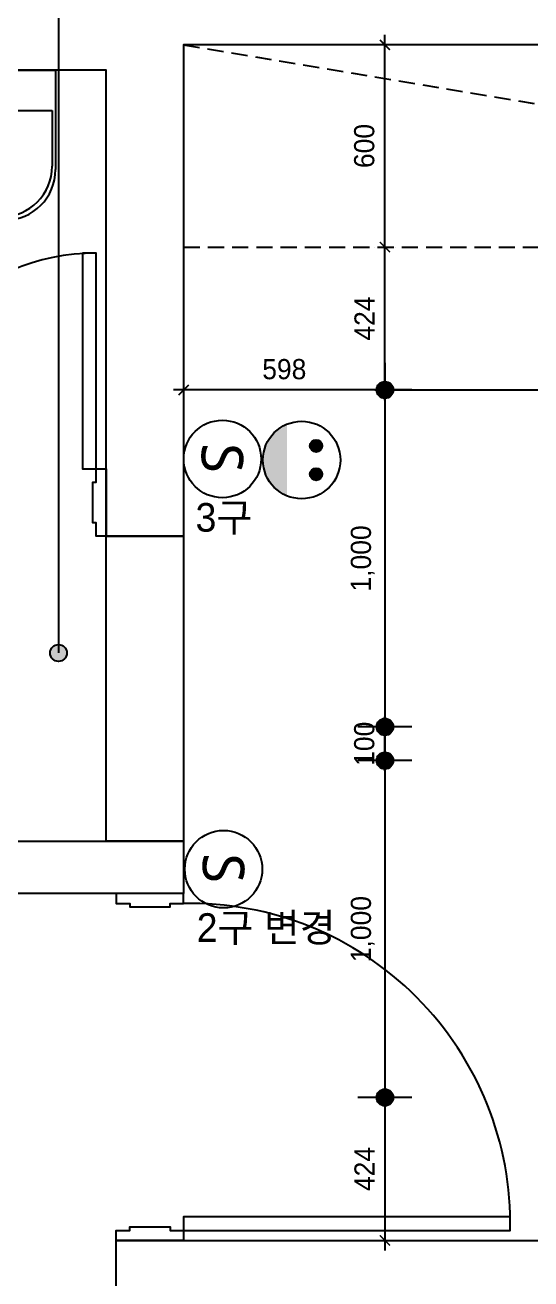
# Model space of a CAD drawing. Header units: millimetres. Extents: x 389217 to 432717, y 56032 to 85056.
# Drawn here: x 420766 to 422269, y 65758 to 69479 of the extents above; entities that cross this region are included whole.
import ezdxf

# ---------------------------------------------------------------- set-up
doc = ezdxf.new("R2010")
doc.units = ezdxf.units.MM
doc.header["$LTSCALE"] = 60
doc.linetypes.add('DH-HID2', pattern=[1.2, 0.8, -0.4])
for name, color, linetype in [('0-ELC TEXT', 7, 'Continuous'), ('04-WIN', 4, 'Continuous'), ('07-DIM WAL', 5, 'Continuous'), ('2CONTINUOUS', 2, 'Continuous'), ('CO-BATH', 6, 'Continuous'), ('CO-DO-FR', 7, 'Continuous'), ('CO-DOOR', 8, 'Continuous'), ('FU-FURM', 6, 'DH-HID2'), ('RC-LIGHT', 7, 'Continuous'), ('설비', 140, 'Continuous')]:
    doc.layers.add(name, color=color, linetype=linetype)
doc.styles.add('HY 울릉도 L', font='')
doc.styles.add('코레일둥고', font='Korail_Round_Gothic_Medium.ttf')
doc.styles.get('HY 울릉도 L').set_extended_font_data('HY울릉도L')
doc.dimstyles.new('30', dxfattribs={"dimscale": 30, "dimtxt": 2, "dimasz": 1, "dimexe": 1, "dimexo": 1, "dimgap": 1, "dimtad": 1, "dimdec": 0, "dimrnd": 0.05, "dimdsep": 46, "dimlunit": 6, "dimtxsty": 'HY 울릉도 L', "dimblk": 'ARCHTICK', "dimcen": 2.5, "dimdle": 1, "dimclrd": 133, "dimclre": 133, "dimclrt": 30, "dimadec": 0, "dimazin": 0, "dimtfac": 1, "dimtdec": 0, "dimtix": 1, "dimtmove": 2, "dimatfit": 3, "dimldrblk": 'ARCHTICK', "dimfxl": 1, "dimlwd": -1, "dimlwe": -1, "dimarcsym": 0})

# ---------------------------------------------------------------- blocks, each defined once
blk = doc.blocks.new('D-003')
at = {"layer": 'CO-DO-FR'}
for points in [[(0, 200), (0, 0), (30, 0), (30, 40), (40, 40), (40, 160), (30, 160), (30, 200), (0, 200)], [(700, 200), (700, 0), (670, 0), (670, 40), (660, 40), (660, 160), (670, 160), (670, 200), (700, 200)]]:
    blk.add_lwpolyline(points, close=True, dxfattribs=at)
at = {"layer": 'CO-DOOR'}
blk.add_lwpolyline([(630, 840), (630, 200), (670, 200), (670, 840)], close=True, dxfattribs=at)
blk.add_arc((670, 200), 640, 90, 180, dxfattribs=at)
blk = doc.blocks.new('vudauseh')
at = {"layer": '2CONTINUOUS'}
for points in [[(394676.9, 86220), (394676.9, 87478), (393620.9, 87478), (393620.9, 86210), (393420.9, 86210), (393420.9, 87478), (389824.9, 87478), (389824.9, 86020), (389594.9, 86020), (389594.9, 87403), (388202.9, 87403)], [(388202.9, 85115), (389824.9, 85115), (389824.9, 84960), (388199.9, 84960)], [(393620.9, 84410), (393620.9, 83730), (389624.9, 83730), (389624.9, 83930), (393420.9, 83930), (393420.9, 84410), (393620.9, 84410)]]:
    blk.add_lwpolyline(points, dxfattribs=at)
at = {"layer": 'CO-DO-FR'}
for points in [[(389824.9, 84960), (389624.9, 84960), (389624.9, 84930), (389664.9, 84930), (389664.9, 84920), (389784.9, 84920), (389784.9, 84930), (389824.9, 84930), (389824.9, 84960)], [(389824.9, 83930), (389624.9, 83930), (389624.9, 83960), (389664.9, 83960), (389664.9, 83970), (389784.9, 83970), (389784.9, 83960), (389824.9, 83960), (389824.9, 83930)]]:
    blk.add_lwpolyline(points, close=True, dxfattribs=at)
at = {"layer": 'CO-DOOR'}
blk.add_lwpolyline([(390794.9, 84000), (389824.9, 84000), (389824.9, 83960), (390794.9, 83960)], close=True, dxfattribs=at)
blk.add_arc((389844.9, 83980), 950.2, 358.794, 91.206, dxfattribs=at)
blk.add_blockref('D-003', (388894.9, 86020), dxfattribs=at)
blk = doc.blocks.new('cjswjdeh')
at = {"layer": '04-WIN', "color": 8}
blk.add_lwpolyline([(421006.9, 67961.7), (421236.9, 67961.7), (421236.9, 67056.7), (421006.9, 67056.7)], close=True, dxfattribs=at)
at = {"layer": 'CO-BATH', "color": 8}
for p, q in [((420351.4, 69344.7), (420856.4, 69344.7)), ((420856.4, 69344.7), (420856.4, 69049.7)), ((420361.4, 69224.7), (420846.4, 69224.7)), ((420846.4, 69224.7), (420846.4, 69059.7))]:
    blk.add_line(p, q, dxfattribs=at)
for centre in [(420696.4, 69059.7), (420706.4, 69049.7)]:
    blk.add_arc(centre, 150, 270, 0, dxfattribs=at)
at = {"layer": 'FU-FURM', "color": 8}
blk.add_lwpolyline([(421236.9, 69419.7), (421236.9, 68819.7), (424832.9, 68819.7), (424832.9, 69419.7), (421236.9, 69419.7), (424832.9, 68819.7)], dxfattribs=at)
blk.add_blockref('vudauseh', (31412, -18058.3))
blk = doc.blocks.new('1')
at = {"linetype": 'Continuous'}
h = blk.add_hatch(color=4, dxfattribs=at)
h.dxf.hatch_style = 1
edge = h.paths.add_edge_path()
edge.add_arc((11539653.5, -14273503.8), 37.5, 0, 360)
at = {"color": 1, "linetype": 'Continuous'}
for p, q in [((11539653.5, -14273637.1), (11539653.5, -14273370.5)), ((11539520.2, -14273503.8), (11539786.8, -14273503.8))]:
    blk.add_line(p, q, dxfattribs=at)
at = {"color": 4, "linetype": 'Continuous'}
for radius in [41.5, 37.5]:
    blk.add_circle((11539653.5, -14273503.8), radius, dxfattribs=at)
blk = doc.blocks.new('_ArchTick')
at = {"color": 0, "linetype": 'ByBlock', "const_width": 0.15}
blk.add_lwpolyline([(-0.5, -0.5), (0.5, 0.5)], dxfattribs=at)
blk = doc.blocks.new('*D152')
at = {"layer": '07-DIM WAL', "color": 133, "transparency": 16777216}
for p, q in [((421834.9, 67265.7), (421834.9, 67425.7)), ((421864.9, 67395.7), (421864.9, 67395.7)), ((421864.9, 67295.7), (421864.9, 67295.7))]:
    blk.add_line(p, q, dxfattribs=at)
at = {"layer": 'Defpoints', "color": 0, "transparency": 16777216}
for p in [(421834.9, 67395.7), (421834.9, 67395.7), (421834.9, 67295.7)]:
    blk.add_point(p, dxfattribs=at)
at = {"layer": '07-DIM WAL', "color": 133, "transparency": 16777216, "xscale": 30, "yscale": 30, "zscale": 30}
for p, rotation in [((421834.9, 67395.7), 270), ((421834.9, 67295.7), 90)]:
    blk.add_blockref('_ArchTick', p, dxfattribs=dict(at, rotation=rotation))
at = {"layer": '07-DIM WAL', "color": 30, "transparency": 16777216, "insert": (421773.6, 67345.7), "char_height": 60, "attachment_point": 5, "rotation": 90, "style": 'HY 울릉도 L'}
blk.add_mtext('100', dxfattribs=at)
blk = doc.blocks.new('*D154')
at = {"layer": '07-DIM WAL', "color": 133, "transparency": 16777216}
for p, q in [((421804.9, 68395.7), (423064.9, 68395.7)), ((421834.9, 68425.7), (421834.9, 68425.7)), ((423034.9, 68425.7), (423034.9, 68425.7))]:
    blk.add_line(p, q, dxfattribs=at)
at = {"layer": 'Defpoints', "color": 0, "transparency": 16777216}
for p in [(421834.9, 68395.7), (423034.9, 68395.7), (423034.9, 68395.7)]:
    blk.add_point(p, dxfattribs=at)
at = {"layer": '07-DIM WAL', "color": 133, "transparency": 16777216, "xscale": 30, "yscale": 30, "zscale": 30, "rotation": 180}
blk.add_blockref('_ArchTick', (421834.9, 68395.7), dxfattribs=at)
at = {"layer": '07-DIM WAL', "color": 133, "transparency": 16777216, "xscale": 30, "yscale": 30, "zscale": 30}
blk.add_blockref('_ArchTick', (423034.9, 68395.7), dxfattribs=at)
at = {"layer": '07-DIM WAL', "color": 30, "transparency": 16777216, "insert": (422434.9, 68461.7), "char_height": 60, "attachment_point": 5, "style": 'HY 울릉도 L'}
blk.add_mtext('1,200', dxfattribs=at)
blk = doc.blocks.new('*D157')
at = {"layer": '07-DIM WAL', "color": 133, "transparency": 16777216}
for p, q in [((421864.9, 68395.7), (421206.9, 68395.7)), ((421236.9, 68425.7), (421236.9, 68425.7)), ((421834.9, 68425.7), (421834.9, 68425.7))]:
    blk.add_line(p, q, dxfattribs=at)
at = {"layer": 'Defpoints', "color": 0, "transparency": 16777216}
for p in [(421236.9, 68395.7), (421236.9, 68395.7), (421834.9, 68395.7)]:
    blk.add_point(p, dxfattribs=at)
at = {"layer": '07-DIM WAL', "color": 133, "transparency": 16777216, "xscale": 30, "yscale": 30, "zscale": 30, "rotation": 180}
blk.add_blockref('_ArchTick', (421236.9, 68395.7), dxfattribs=at)
at = {"layer": '07-DIM WAL', "color": 133, "transparency": 16777216, "xscale": 30, "yscale": 30, "zscale": 30}
blk.add_blockref('_ArchTick', (421834.9, 68395.7), dxfattribs=at)
at = {"layer": '07-DIM WAL', "color": 30, "transparency": 16777216, "insert": (421535.9, 68457.1), "char_height": 60, "attachment_point": 5, "style": 'HY 울릉도 L'}
blk.add_mtext('598', dxfattribs=at)
blk = doc.blocks.new('*D158')
at = {"layer": '07-DIM WAL', "color": 133, "transparency": 16777216}
for p, q in [((421834.9, 68365.7), (421834.9, 68849.7)), ((421864.9, 68819.7), (421864.9, 68819.7)), ((421864.9, 68395.7), (421864.9, 68395.7))]:
    blk.add_line(p, q, dxfattribs=at)
at = {"layer": 'Defpoints', "color": 0, "transparency": 16777216}
for p in [(421834.9, 68819.7), (421834.9, 68819.7), (421834.9, 68395.7)]:
    blk.add_point(p, dxfattribs=at)
at = {"layer": '07-DIM WAL', "color": 133, "transparency": 16777216, "xscale": 30, "yscale": 30, "zscale": 30}
for p, rotation in [((421834.9, 68819.7), 90), ((421834.9, 68395.7), 270)]:
    blk.add_blockref('_ArchTick', p, dxfattribs=dict(at, rotation=rotation))
at = {"layer": '07-DIM WAL', "color": 30, "transparency": 16777216, "insert": (421774.2, 68607.7), "char_height": 60, "attachment_point": 5, "rotation": 90, "style": 'HY 울릉도 L'}
blk.add_mtext('424', dxfattribs=at)
blk = doc.blocks.new('*D159')
at = {"layer": '07-DIM WAL', "color": 133, "transparency": 16777216}
for p, q in [((421804.9, 68395.7), (421804.9, 68395.7)), ((421834.9, 68425.7), (421834.9, 67365.7)), ((421804.9, 67395.7), (421804.9, 67395.7))]:
    blk.add_line(p, q, dxfattribs=at)
at = {"layer": 'Defpoints', "color": 0, "transparency": 16777216}
for p in [(421834.9, 68395.7), (421834.9, 67395.7), (421834.9, 67395.7)]:
    blk.add_point(p, dxfattribs=at)
at = {"layer": '07-DIM WAL', "color": 133, "transparency": 16777216, "xscale": 30, "yscale": 30, "zscale": 30}
for p, rotation in [((421834.9, 68395.7), 90), ((421834.9, 67395.7), 270)]:
    blk.add_blockref('_ArchTick', p, dxfattribs=dict(at, rotation=rotation))
at = {"layer": '07-DIM WAL', "color": 30, "transparency": 16777216, "insert": (421769, 67895.7), "char_height": 60, "attachment_point": 5, "rotation": 90, "style": 'HY 울릉도 L'}
blk.add_mtext('1,000', dxfattribs=at)
blk = doc.blocks.new('*D160')
at = {"layer": '07-DIM WAL', "color": 133, "transparency": 16777216}
for p, q in [((421834.9, 67325.7), (421834.9, 66265.7)), ((421864.9, 67295.7), (421864.9, 67295.7)), ((421864.9, 66295.7), (421864.9, 66295.7))]:
    blk.add_line(p, q, dxfattribs=at)
at = {"layer": 'Defpoints', "color": 0, "transparency": 16777216}
for p in [(421834.9, 67295.7), (421834.9, 66295.7), (421834.9, 66295.7)]:
    blk.add_point(p, dxfattribs=at)
at = {"layer": '07-DIM WAL', "color": 133, "transparency": 16777216, "xscale": 30, "yscale": 30, "zscale": 30}
for p, rotation in [((421834.9, 67295.7), 90), ((421834.9, 66295.7), 270)]:
    blk.add_blockref('_ArchTick', p, dxfattribs=dict(at, rotation=rotation))
at = {"layer": '07-DIM WAL', "color": 30, "transparency": 16777216, "insert": (421769, 66795.7), "char_height": 60, "attachment_point": 5, "rotation": 90, "style": 'HY 울릉도 L'}
blk.add_mtext('1,000', dxfattribs=at)
blk = doc.blocks.new('*D161')
at = {"layer": '07-DIM WAL', "color": 133, "transparency": 16777216}
for p, q in [((421834.9, 66325.7), (421834.9, 65841.7)), ((421864.9, 66295.7), (421864.9, 66295.7)), ((421864.9, 65871.7), (421864.9, 65871.7))]:
    blk.add_line(p, q, dxfattribs=at)
at = {"layer": 'Defpoints', "color": 0, "transparency": 16777216}
for p in [(421834.9, 66295.7), (421834.9, 65871.7), (421834.9, 65871.7)]:
    blk.add_point(p, dxfattribs=at)
at = {"layer": '07-DIM WAL', "color": 133, "transparency": 16777216, "xscale": 30, "yscale": 30, "zscale": 30}
for p, rotation in [((421834.9, 66295.7), 90), ((421834.9, 65871.7), 270)]:
    blk.add_blockref('_ArchTick', p, dxfattribs=dict(at, rotation=rotation))
at = {"layer": '07-DIM WAL', "color": 30, "transparency": 16777216, "insert": (421774.2, 66083.7), "char_height": 60, "attachment_point": 5, "rotation": 90, "style": 'HY 울릉도 L'}
blk.add_mtext('424', dxfattribs=at)
blk = doc.blocks.new('*D162')
at = {"layer": '07-DIM WAL', "color": 133, "transparency": 16777216}
for p, q in [((421834.9, 68789.7), (421834.9, 69449.7)), ((421804.9, 69419.7), (421804.9, 69419.7)), ((421804.9, 68819.7), (421804.9, 68819.7))]:
    blk.add_line(p, q, dxfattribs=at)
at = {"layer": 'Defpoints', "color": 0, "transparency": 16777216}
for p in [(421834.9, 69419.7), (421834.9, 69419.7), (421834.9, 68819.7)]:
    blk.add_point(p, dxfattribs=at)
at = {"layer": '07-DIM WAL', "color": 133, "transparency": 16777216, "xscale": 30, "yscale": 30, "zscale": 30}
for p, rotation in [((421834.9, 69419.7), 90), ((421834.9, 68819.7), 270)]:
    blk.add_blockref('_ArchTick', p, dxfattribs=dict(at, rotation=rotation))
at = {"layer": '07-DIM WAL', "color": 30, "transparency": 16777216, "insert": (421773.6, 69119.7), "char_height": 60, "attachment_point": 5, "rotation": 90, "style": 'HY 울릉도 L'}
blk.add_mtext('600', dxfattribs=at)
blk = doc.blocks.new('SW')
at = {"layer": '설비', "color": 140}
blk.add_circle((11533254.1, -14277699.4), 184, dxfattribs=at)
at = {"layer": '설비', "color": 140, "insert": (11533320, -14277600.8), "char_height": 197.143, "width": 314.327, "attachment_point": 3, "style": '코레일둥고'}
blk.add_mtext('{\\fMalgun Gothic|b0|i0|c129|p50;S}', dxfattribs=at)
blk = doc.blocks.new('egoo')
at = {"layer": '설비'}
h = blk.add_hatch(color=140, dxfattribs=at)
edge = h.paths.add_edge_path()
edge.add_arc((1015645.3, 443433.7), 22.3, 0, 360)
h = blk.add_hatch(color=140, dxfattribs=at)
edge = h.paths.add_edge_path()
edge.add_arc((1015747.7, 443433.7), 22.3, 0, 360)
h = blk.add_hatch(color=140, dxfattribs=at)
edge = h.paths.add_edge_path()
edge.add_line((1015826.3, 443329.1), (1015566.6, 443329.1))
edge.add_ellipse((1015696.5, 443381.5), major_axis=(99, 99), ratio=1, start_angle=156.9578, end_angle=293.0422)
at = {"layer": '설비', "color": 140}
for centre, radius in [((1015696.5, 443381.5), 140), ((1015645.3, 443433.7), 22.3), ((1015747.7, 443433.7), 22.3)]:
    blk.add_circle(centre, radius, dxfattribs=at)

msp = doc.modelspace()

# ---------------------------------------------------------------- hatches: boundary and pattern name
at = {"layer": '0-ELC TEXT'}
h = msp.add_hatch(color=256, dxfattribs=at)
h.dxf.hatch_style = 1
edge = h.paths.add_edge_path()
edge.add_arc((420865.4, 67615.2), 25, -180, 180, ccw=False)
h = msp.add_hatch(color=256, dxfattribs=at)
h.dxf.hatch_style = 1
edge = h.paths.add_edge_path()
edge.add_arc((420865.4, 67615.2), 25, -180, 180, ccw=False)

# ---------------------------------------------------------------- linework, layer by layer
msp.add_line((420865.4, 69814.9), (420865.4, 67615.2), dxfattribs=at)
msp.add_circle((420865.4, 67615.2), 25, dxfattribs=at)
msp.add_circle((420865.4, 67615.2), 25, dxfattribs=at)

# ---------------------------------------------------------------- block references
msp.add_blockref('cjswjdeh', (0, 0))
at = {"layer": 'RC-LIGHT', "xscale": 0.6024096385271789, "yscale": 0.6024096385271789, "zscale": 0.6024096385271789, "rotation": 180}
for p in [(7373433.4, -8530100.5), (7373433.4, -8531100.5), (7373433.4, -8531200.5), (7373433.4, -8532200.5)]:
    msp.add_blockref('1', p, dxfattribs=at)
at = {"layer": '설비', "color": 140}
for name, p, xscale, yscale, zscale, rotation in [('SW', (9344914.1, 7276474.7), 0.625, 0.625, 0.625, 270), ('egoo', (57381.2, 902509.9), 0.8214285869294655, 0.8214285869294655, 0.8214285869294655, 269.9999999999999), ('SW', (9344917.5, 7275257.4), 0.625, 0.625, 0.625, 270)]:
    msp.add_blockref(name, p, dxfattribs=dict(at, xscale=xscale, yscale=yscale, zscale=zscale, rotation=rotation))

# ---------------------------------------------------------------- texts
at = {"layer": '설비', "color": 140, "style": '코레일둥고'}
msp.add_text('3구', height=85, dxfattribs=at).set_placement((421272.3, 67975.1))
at = {"layer": '설비', "color": 10, "style": '코레일둥고'}
msp.add_text('2구 변경', height=85, dxfattribs=at).set_placement((421275.7, 66757.8))

# ---------------------------------------------------------------- dimensions: what is measured, and where the dimension line sits
at = {"layer": '07-DIM WAL'}
for base, p1, p2, picture, middle in [((421834.9, 69419.7), (421834.9, 68819.7), (421834.9, 69419.7), '*D162', (421773.6, 69119.7)), ((421834.9, 68819.7), (421834.9, 68395.7), (421834.9, 68819.7), '*D158', (421774.2, 68607.7)), ((421834.9, 67395.7), (421834.9, 68395.7), (421834.9, 67395.7), '*D159', (421769, 67895.7)), ((421834.9, 67395.7), (421834.9, 67295.7), (421834.9, 67395.7), '*D152', (421773.6, 67345.7)), ((421834.9, 66295.7), (421834.9, 67295.7), (421834.9, 66295.7), '*D160', (421769, 66795.7)), ((421834.9, 65871.7), (421834.9, 66295.7), (421834.9, 65871.7), '*D161', (421774.2, 66083.7))]:
    dim = msp.add_linear_dim(base=base, p1=p1, p2=p2, angle=90, dimstyle='30', dxfattribs=at)
    dim.commit()
    dim.dimension.update_dxf_attribs({"geometry": picture, "text_midpoint": middle})
for base, p2, picture, middle in [((421236.9, 68395.7), (421236.9, 68395.7), '*D157', (421535.9, 68457.1)), ((423034.9, 68395.7), (423034.9, 68395.7), '*D154', (422434.9, 68461.7))]:
    dim = msp.add_linear_dim(base=base, p1=(421834.9, 68395.7), p2=p2, dimstyle='30', dxfattribs=at)
    dim.commit()
    dim.dimension.update_dxf_attribs({"geometry": picture, "text_midpoint": middle})

doc.saveas('drawing.dxf')
